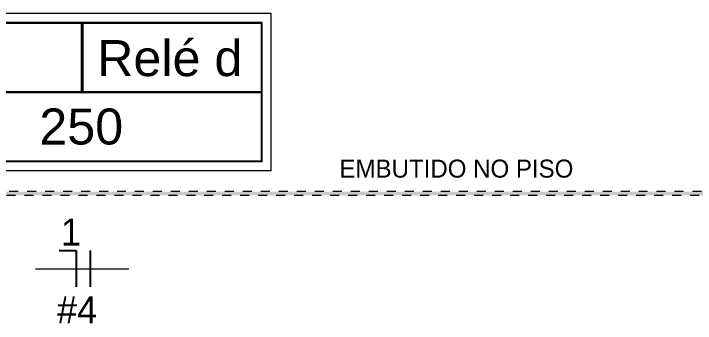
# Model space of a CAD drawing. Header units: metres. Extents: x -12 to 158, y -16 to 62.
# Drawn here: x 64.47 to 72.05, y 35.17 to 38.61 of the extents above; entities that cross this region are included whole.
import ezdxf

# ---------------------------------------------------------------- set-up
doc = ezdxf.new("R2010")
doc.units = ezdxf.units.M
doc.linetypes.add('Hidden', pattern=[0.007144, 0.004763, -0.002381])
for name, color, linetype, lineweight in [('E-LITE-EQPM-IDEN', 7, 'Continuous', 9), ('E-POWR-CNDT', 7, 'Continuous', 18), ('G-ANNO-TEXT', 7, 'Continuous', 9)]:
    doc.layers.add(name, color=color, linetype=linetype, lineweight=lineweight)
doc.styles.add('Arial_3', font='arial.ttf', dxfattribs={"height": 0.4})
doc.styles.add('Century Gothic', font='GOTHIC.TTF', dxfattribs={"height": 0.2})
doc.styles.add('Century Gothic_1', font='GOTHIC.TTF', dxfattribs={"height": 0.3})

# ---------------------------------------------------------------- blocks, each defined once
blk = doc.blocks.new('Tag de Luminárias de Teto 3 - Tag de Luminárias de Teto 3-3493737-PLANTA BAIXA - PLANTA GERAL')
at = {"layer": 'E-LITE-EQPM-IDEN'}
for p, q in [((-0.0105, -0.004361), (-0.0105, 0.004361)), ((0.0105, 0.004361), (-0.0105, 0.004361)), ((0.0105, -0.004361), (0.0105, 0.004361)), ((0.01, 0.003861), (-0.01, 0.003861)), ((-0.01, -0.003861), (-0.01, 0.003861)), ((-0.000039, 0.003822), (-0.009961, 0.003822)), ((-0.009961, 0.003822), (-0.009961, 0.000039)), ((-0.000039, 0.000039), (-0.000039, 0.003822)), ((0, 0), (0, 0.003861)), ((0.000039, 0.003822), (0.000039, 0.000039)), ((0.009961, 0.003822), (0.000039, 0.003822)), ((0.009961, 0.000039), (0.009961, 0.003822)), ((0.01, -0.003861), (0.01, 0.003861)), ((-0.01, 0), (0.01, 0)), ((-0.009961, 0.000039), (-0.000039, 0.000039)), ((0.000039, 0.000039), (0.009961, 0.000039)), ((0.009961, -0.000039), (-0.009961, -0.000039)), ((-0.009961, -0.000039), (-0.009961, -0.003822)), ((0.009961, -0.003822), (0.009961, -0.000039)), ((0.01, -0.003861), (-0.01, -0.003861)), ((-0.009961, -0.003822), (0.009961, -0.003822)), ((0.0105, -0.004361), (-0.0105, -0.004361))]:
    blk.add_line(p, q, dxfattribs=at)
blk = doc.blocks.new('Fiação_Tags Lighting Fixture - 1_ FN-3746626-PLANTA BAIXA - PLANTA GERAL')
at = {"layer": 'E-LITE-EQPM-IDEN', "color": 5, "lineweight": 25, "true_color": 0x0000ff}
for p, q in [((-0.001283, -0.001642), (-0.000345, -0.001642)), ((-0.000345, -0.001642), (-0.000345, -0.003664))]:
    blk.add_line(p, q, dxfattribs=at)
at = {"layer": 'E-LITE-EQPM-IDEN', "color": 1, "lineweight": 25, "true_color": 0xff0000}
blk.add_line((0.000434, -0.001642), (0.000434, -0.003658), dxfattribs=at)
at = {"layer": 'E-LITE-EQPM-IDEN'}
blk.add_line((-0.002595, -0.002653), (0.002595, -0.002653), dxfattribs=at)

msp = doc.modelspace()

# ---------------------------------------------------------------- hatches: boundary and pattern name
at = {"layer": 'E-POWR-CNDT', "true_color": 0x353535}
for points in [[(78.5222, 36.6135), (78.5222, 36.6344), (61.1931, 36.6337), (61.1931, 36.6135), (78.4265, 36.6135)], [(61.8537, 36.5925), (78.5222, 36.5933), (78.5222, 36.6135), (61.1931, 36.6135), (61.1931, 36.5925), (61.3012, 36.5925)]]:
    msp.add_hatch(color=250, dxfattribs=at).paths.add_polyline_path(points)

# ---------------------------------------------------------------- linework, layer by layer
at = {"layer": 'E-POWR-CNDT', "color": 1, "linetype": 'Hidden', "true_color": 0xff0000}
for p, q in [((78.3222, 36.6344), (61.3931, 36.6344)), ((61.3931, 36.5925), (78.3222, 36.5925))]:
    msp.add_line(p, q, dxfattribs=at)

# ---------------------------------------------------------------- block references
at = {"layer": 'E-LITE-EQPM-IDEN', "xscale": 199.9999999999999, "yscale": 199.9999999999999, "zscale": 199.9999999999999}
for name, p in [('Tag de Luminárias de Teto 3 - Tag de Luminárias de Teto 3-3493737-PLANTA BAIXA - PLANTA GERAL', (65.2359, 37.7375)), ('Fiação_Tags Lighting Fixture - 1_ FN-3746626-PLANTA BAIXA - PLANTA GERAL', (65.2359, 36.3069))]:
    msp.add_blockref(name, p, dxfattribs=at)

# ---------------------------------------------------------------- texts
at = {"layer": 'E-LITE-EQPM-IDEN', "attachment_point": 1}
for s, insert, char_height, width, style in [('Relé d', (65.4013, 38.3159), 0.4, 2.004219, 'Arial_3'), ('250', (64.7585, 37.5562), 0.4, 1.15443, 'Arial_3'), ('1', (64.998, 36.3333), 0.3, 0.288607, 'Century Gothic_1'), ('#4', (64.9556, 35.4698), 0.3, 0.657384, 'Century Gothic_1')]:
    msp.add_mtext(s, dxfattribs=dict(at, insert=insert, char_height=char_height, width=width, style=style))
at = {"layer": 'G-ANNO-TEXT', "insert": (68.0957, 36.9886), "char_height": 0.2, "width": 3.094514, "attachment_point": 1, "style": 'Century Gothic', "bg_fill": 3, "box_fill_scale": 1.25, "bg_fill_color": 256, "bg_fill_true_color": 13158600, "bg_fill_transparency": 0}
msp.add_mtext('EMBUTIDO NO PISO', dxfattribs=at)

doc.saveas('drawing.dxf')
